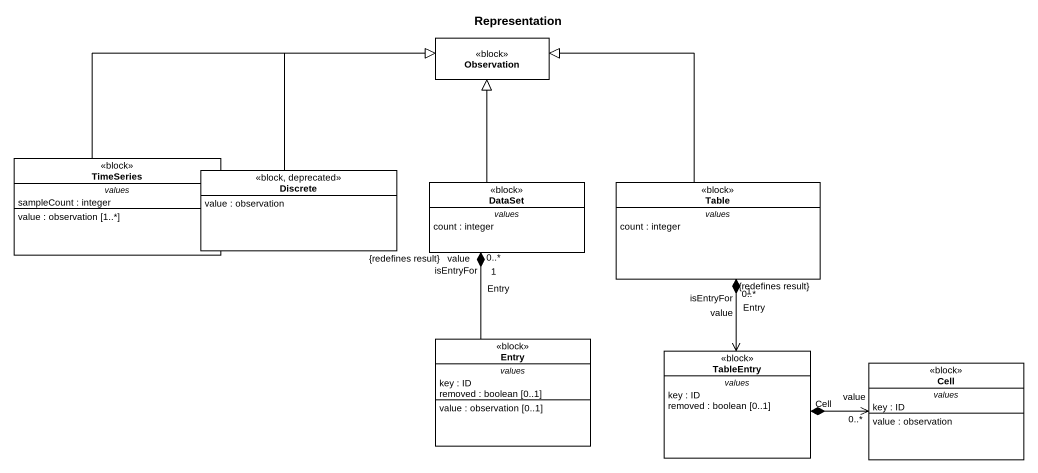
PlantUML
@startuml
title Representation
hide circle
hide empty members
class Observation <<block>>
class TimeSeries <<block>> {
  -- values --
  sampleCount : integer
  --
  value : observation [1..*]
}
class Discrete <<block, deprecated>> {
  value : observation
}
class DataSet <<block>> {
  -- values --
  count : integer
}
class Table <<block>> {
  -- values --
  count : integer
}
class Entry <<block>> {
  -- values --
  key : ID
  removed : boolean [0..1]
  --
  value : observation [0..1]
}
class TableEntry <<block>> {
  -- values --
  key : ID
  removed : boolean [0..1]
}
class Cell <<block>> {
  -- values --
  key : ID
  --
  value : observation
}
TimeSeries -right-|> Observation
Discrete -up-|> Observation
DataSet -up-|> Observation
Table -up-|> Observation
Table "1\nisEntryFor" *--> "0..*\n{redefines result}\nvalue" TableEntry : Entry
Entry "value\n0..*\n{redefines result}" -up-* "1\nisEntryFor" DataSet : Entry
TableEntry *-right-> "value\n0..*" Cell : Cell
@enduml
